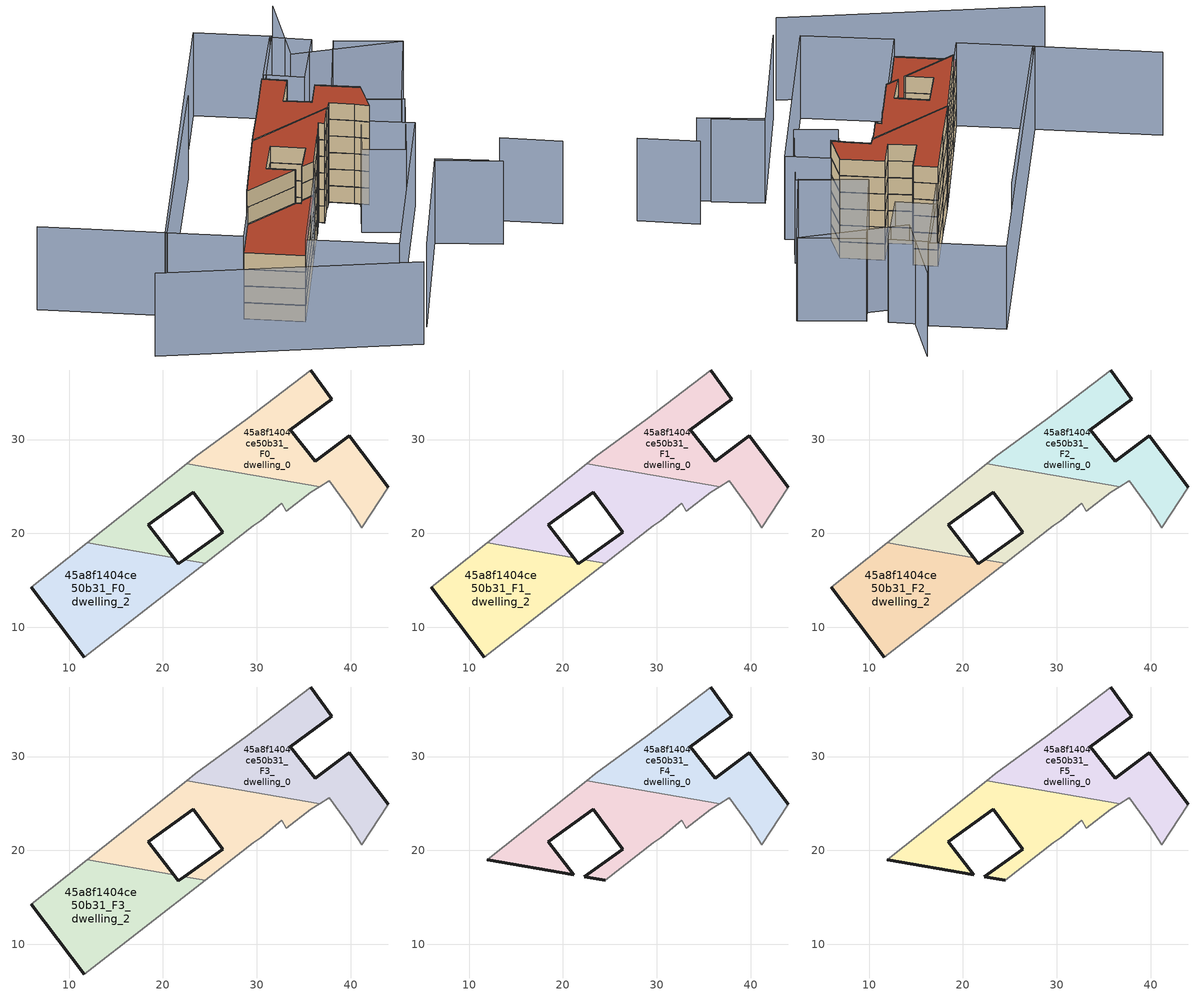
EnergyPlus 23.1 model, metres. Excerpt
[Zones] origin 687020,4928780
45a8f1404ce50b31_F0_dwelling_0
 floor ground (EU_floor_Construction): 41.18,20.6 43.96,24.91 39.81,30.4 36.22,27.68 33.57,31.06 37.95,34.27 35.73,37.4 28.96,32.21 23.46,28.15 22.56,27.44 36.69,24.97 37.68,25.6 39.94,22.52 z0
 wall outside (EU_wall_Construction): 35.73,37.4 37.95,34.27 33.57,31.06 36.22,27.68 39.81,30.4 43.96,24.91 z0:3
 wall adiabatic (EU_wall_Construction): 43.96,24.91 41.18,20.6 39.94,22.52 37.68,25.6 36.69,24.97 / 22.56,27.44 23.46,28.15 28.96,32.21 35.73,37.4 z0:3
 wall to 45a8f1404ce50b31_F0_dwelling_1 (EU_wall_Construction): 36.69,24.97 22.56,27.44 z0:3
45a8f1404ce50b31_F0_dwelling_1
 floor ground (EU_floor_Construction): 33.15,22.37 35.76,24.37 36.69,24.97 22.56,27.44 11.93,19.01 21.12,17.41 18.44,20.93 23.23,24.39 26.37,20.13 22.25,17.21 24.49,16.82 29.62,20.81 30.43,21.38 32.62,23.19 z0
 wall outside (EU_wall_Construction): 22.25,17.21 26.37,20.13 23.23,24.39 18.44,20.93 21.12,17.41 z0:3
 wall adiabatic (EU_wall_Construction): 11.93,19.01 22.56,27.44 / 36.69,24.97 35.76,24.37 33.15,22.37 32.62,23.19 30.43,21.38 29.62,20.81 24.49,16.82 z0:3
 wall to 45a8f1404ce50b31_F0_dwelling_2 (EU_wall_Construction): 24.49,16.82 22.25,17.21 / 21.12,17.41 11.93,19.01 z0:3
45a8f1404ce50b31_F0_dwelling_2
 floor ground (EU_floor_Construction): 24.49,16.82 22.25,17.21 21.62,16.76 21.12,17.41 11.93,19.01 6,14.3 11.65,6.85 z0
 wall outside (EU_wall_Construction): 21.12,17.41 21.62,16.76 22.25,17.21 / 11.65,6.85 6,14.3 z0:3
 wall adiabatic (EU_wall_Construction): 24.49,16.82 11.65,6.85 / 6,14.3 11.93,19.01 z0:3
45a8f1404ce50b31_F1_dwelling_0
 floor to 45a8f1404ce50b31_F0_dwelling_0 (EU_floor_Construction): 41.17,20.6 43.96,24.91 39.8,30.4 36.22,27.68 33.57,31.06 37.95,34.27 35.73,37.4 28.96,32.21 23.46,28.15 22.56,27.44 36.69,24.97 37.67,25.6 39.94,22.52 z3
 wall outside (EU_wall_Construction): 35.73,37.4 37.95,34.27 33.57,31.06 36.22,27.68 39.81,30.4 43.96,24.91 z3:6
 wall adiabatic (EU_wall_Construction): 43.96,24.91 41.18,20.6 39.94,22.52 37.68,25.6 36.69,24.97 / 22.56,27.44 23.46,28.15 28.96,32.21 35.73,37.4 z3:6
 wall to 45a8f1404ce50b31_F1_dwelling_1 (EU_wall_Construction): 36.69,24.97 22.56,27.44 z3:6
45a8f1404ce50b31_F1_dwelling_1
 floor to 45a8f1404ce50b31_F0_dwelling_1 (EU_floor_Construction): 33.15,22.37 35.75,24.37 36.69,24.97 22.56,27.44 11.93,19.01 21.12,17.41 18.44,20.93 23.23,24.39 26.37,20.13 22.25,17.21 24.49,16.82 29.62,20.81 30.43,21.38 32.62,23.19 z3
 wall outside (EU_wall_Construction): 22.25,17.21 26.37,20.13 23.23,24.39 18.44,20.93 21.12,17.41 z3:6
 wall adiabatic (EU_wall_Construction): 11.93,19.01 22.56,27.44 / 36.69,24.97 35.76,24.37 33.15,22.37 32.62,23.19 30.43,21.38 29.62,20.81 24.49,16.82 z3:6
 wall to 45a8f1404ce50b31_F1_dwelling_2 (EU_wall_Construction): 24.49,16.82 22.25,17.21 / 21.12,17.41 11.93,19.01 z3:6
45a8f1404ce50b31_F1_dwelling_2
 floor to 45a8f1404ce50b31_F0_dwelling_2 (EU_floor_Construction): 24.49,16.82 22.25,17.21 21.62,16.76 21.12,17.41 11.93,19.01 6,14.3 11.65,6.85 z3
 wall outside (EU_wall_Construction): 21.12,17.41 21.62,16.76 22.25,17.21 / 11.65,6.85 6,14.3 z3:6
 wall adiabatic (EU_wall_Construction): 24.49,16.82 11.65,6.85 / 6,14.3 11.93,19.01 z3:6
45a8f1404ce50b31_F2_dwelling_0
 floor to 45a8f1404ce50b31_F1_dwelling_0 (EU_floor_Construction): 41.17,20.6 43.96,24.91 39.8,30.4 36.22,27.68 33.57,31.06 37.95,34.27 35.73,37.4 28.96,32.21 23.46,28.15 22.56,27.44 36.69,24.97 37.67,25.6 39.94,22.52 z6
 wall outside (EU_wall_Construction): 35.73,37.4 37.95,34.27 33.57,31.06 36.22,27.68 39.81,30.4 43.96,24.91 z6:9
 wall adiabatic (EU_wall_Construction): 43.96,24.91 41.18,20.6 39.94,22.52 37.68,25.6 36.69,24.97 / 22.56,27.44 23.46,28.15 28.96,32.21 35.73,37.4 z6:9
 wall to 45a8f1404ce50b31_F2_dwelling_1 (EU_wall_Construction): 36.69,24.97 22.56,27.44 z6:9
45a8f1404ce50b31_F2_dwelling_1
 floor to 45a8f1404ce50b31_F1_dwelling_1 (EU_floor_Construction): 33.15,22.37 35.75,24.37 36.69,24.97 22.56,27.44 11.93,19.01 21.12,17.41 18.44,20.93 23.23,24.39 26.37,20.13 22.25,17.21 24.49,16.82 29.62,20.81 30.43,21.38 32.62,23.19 z6
 wall outside (EU_wall_Construction): 22.25,17.21 26.37,20.13 23.23,24.39 18.44,20.93 21.12,17.41 z6:9
 wall adiabatic (EU_wall_Construction): 11.93,19.01 22.56,27.44 / 36.69,24.97 35.76,24.37 33.15,22.37 32.62,23.19 30.43,21.38 29.62,20.81 24.49,16.82 z6:9
 wall to 45a8f1404ce50b31_F2_dwelling_2 (EU_wall_Construction): 24.49,16.82 22.25,17.21 / 21.12,17.41 11.93,19.01 z6:9
45a8f1404ce50b31_F2_dwelling_2
 floor to 45a8f1404ce50b31_F1_dwelling_2 (EU_floor_Construction): 24.49,16.82 22.25,17.21 21.62,16.76 21.12,17.41 11.93,19.01 6,14.3 11.65,6.85 z6
 wall outside (EU_wall_Construction): 21.12,17.41 21.62,16.76 22.25,17.21 / 11.65,6.85 6,14.3 z6:9
 wall adiabatic (EU_wall_Construction): 24.49,16.82 11.65,6.85 / 6,14.3 11.93,19.01 z6:9
45a8f1404ce50b31_F3_dwelling_0
 floor to 45a8f1404ce50b31_F2_dwelling_0 (EU_floor_Construction): 41.17,20.6 43.96,24.91 39.8,30.4 36.22,27.68 33.57,31.06 37.95,34.27 35.73,37.4 28.96,32.21 23.46,28.15 22.56,27.44 36.69,24.97 37.67,25.6 39.94,22.52 z9
 wall outside (EU_wall_Construction): 35.73,37.4 37.95,34.27 33.57,31.06 36.22,27.68 39.81,30.4 43.96,24.91 z9:12
 wall adiabatic (EU_wall_Construction): 43.96,24.91 41.18,20.6 39.94,22.52 37.68,25.6 36.69,24.97 / 22.56,27.44 23.46,28.15 28.96,32.21 35.73,37.4 z9:12
 wall to 45a8f1404ce50b31_F3_dwelling_1 (EU_wall_Construction): 36.69,24.97 22.56,27.44 z9:12
45a8f1404ce50b31_F3_dwelling_1
 floor to 45a8f1404ce50b31_F2_dwelling_1 (EU_floor_Construction): 33.15,22.37 35.75,24.37 36.69,24.97 22.56,27.44 11.93,19.01 21.12,17.41 18.44,20.93 23.23,24.39 26.37,20.13 22.25,17.21 24.49,16.82 29.62,20.81 30.43,21.38 32.62,23.19 z9
 wall outside (EU_wall_Construction): 22.25,17.21 26.37,20.13 23.23,24.39 18.44,20.93 21.12,17.41 z9:12
 wall adiabatic (EU_wall_Construction): 11.93,19.01 22.56,27.44 / 36.69,24.97 35.76,24.37 33.15,22.37 32.62,23.19 30.43,21.38 29.62,20.81 24.49,16.82 z9:12
 wall to 45a8f1404ce50b31_F3_dwelling_2 (EU_wall_Construction): 24.49,16.82 22.25,17.21 / 21.12,17.41 11.93,19.01 z9:12
45a8f1404ce50b31_F3_dwelling_2
 floor to 45a8f1404ce50b31_F2_dwelling_2 (EU_floor_Construction): 24.49,16.82 22.25,17.21 21.62,16.76 21.12,17.41 11.93,19.01 6,14.3 11.65,6.85 z9
 wall outside (EU_wall_Construction): 21.12,17.41 21.62,16.76 22.25,17.21 / 11.65,6.85 6,14.3 z9:12
 wall adiabatic (EU_wall_Construction): 24.49,16.82 11.65,6.85 / 6,14.3 11.93,19.01 z9:12
 roof outside (EU_roof_Construction): 24.49,16.82 11.65,6.85 6,14.3 11.93,19.01 21.12,17.41 21.62,16.76 22.25,17.21 z12
45a8f1404ce50b31_F4_dwelling_0
 floor to 45a8f1404ce50b31_F3_dwelling_0 (EU_floor_Construction): 41.17,20.6 43.96,24.91 39.8,30.4 36.22,27.68 33.57,31.06 37.95,34.27 35.73,37.4 28.96,32.21 23.46,28.15 22.56,27.44 36.69,24.97 37.67,25.6 39.94,22.52 z12
 wall outside (EU_wall_Construction): 35.73,37.4 37.95,34.27 33.57,31.06 36.22,27.68 39.81,30.4 43.96,24.91 z12:15
 wall adiabatic (EU_wall_Construction): 43.96,24.91 41.18,20.6 39.94,22.52 37.68,25.6 36.69,24.97 / 22.56,27.44 23.46,28.15 28.96,32.21 35.73,37.4 z12:15
 wall to 45a8f1404ce50b31_F4_dwelling_1 (EU_wall_Construction): 36.69,24.97 22.56,27.44 z12:15
45a8f1404ce50b31_F4_dwelling_1
 floor to 45a8f1404ce50b31_F3_dwelling_1 (EU_floor_Construction): 33.15,22.37 35.75,24.37 36.69,24.97 22.56,27.44 11.93,19.01 21.12,17.41 18.44,20.93 23.23,24.39 26.37,20.13 22.25,17.21 24.49,16.82 29.62,20.81 30.43,21.38 32.62,23.19 z12
 wall outside (EU_wall_Construction): 24.49,16.82 22.25,17.21 26.37,20.13 23.23,24.39 18.44,20.93 21.12,17.41 11.93,19.01 z12:15
 wall adiabatic (EU_wall_Construction): 11.93,19.01 22.56,27.44 / 36.69,24.97 35.76,24.37 33.15,22.37 32.62,23.19 30.43,21.38 29.62,20.81 24.49,16.82 z12:15
45a8f1404ce50b31_F5_dwelling_0
 floor to 45a8f1404ce50b31_F4_dwelling_0 (EU_floor_Construction): 41.17,20.6 43.96,24.91 39.8,30.4 36.22,27.68 33.57,31.06 37.95,34.27 35.73,37.4 28.96,32.21 23.46,28.15 22.56,27.44 36.69,24.97 37.67,25.6 39.94,22.52 z15
 wall outside (EU_wall_Construction): 35.73,37.4 37.95,34.27 33.57,31.06 36.22,27.68 39.81,30.4 43.96,24.91 z15:18
 wall adiabatic (EU_wall_Construction): 43.96,24.91 41.18,20.6 39.94,22.52 37.68,25.6 36.69,24.97 / 22.56,27.44 23.46,28.15 28.96,32.21 35.73,37.4 z15:18
 wall to 45a8f1404ce50b31_F5_dwelling_1 (EU_wall_Construction): 36.69,24.97 22.56,27.44 z15:18
 roof outside (EU_roof_Construction): 37.95,34.27 33.57,31.06 36.22,27.68 39.81,30.4 43.96,24.91 41.18,20.6 39.94,22.52 37.68,25.6 36.69,24.97 22.56,27.44 23.46,28.15 28.96,32.21 35.73,37.4 z18
45a8f1404ce50b31_F5_dwelling_1
 floor to 45a8f1404ce50b31_F4_dwelling_1 (EU_floor_Construction): 33.15,22.37 35.75,24.37 36.69,24.97 22.56,27.44 11.93,19.01 21.12,17.41 18.44,20.93 23.23,24.39 26.37,20.13 22.25,17.21 24.49,16.82 29.62,20.81 30.43,21.38 32.62,23.19 z15
 wall outside (EU_wall_Construction): 24.49,16.82 22.25,17.21 26.37,20.13 23.23,24.39 18.44,20.93 21.12,17.41 11.93,19.01 z15:18
 wall adiabatic (EU_wall_Construction): 11.93,19.01 22.56,27.44 / 36.69,24.97 35.76,24.37 33.15,22.37 32.62,23.19 30.43,21.38 29.62,20.81 24.49,16.82 z15:18
 roof outside (EU_roof_Construction): 36.69,24.97 35.76,24.37 33.15,22.37 32.62,23.19 30.43,21.38 29.62,20.81 24.49,16.82 22.25,17.21 26.37,20.13 23.23,24.39 18.44,20.93 21.12,17.41 11.93,19.01 22.56,27.44 z18
shading: -10.15,17.62 19.01,-10.24 / 22.75,-7.45 40.47,6.82 / 40.47,6.82 45.55,0.52 / 56.77,-4.32 51.06,3.28 / 46.75,-1.27 40.17,6.56 / 60.54,31.25 46.7,41.41 / 46.7,41.41 54.49,52.04 / 28.29,45.51 -0.94,23.41 / -0.94,23.41 -12.75,39.03 / 11.52,6.75 36.97,26.51 / 36.97,26.51 45.63,15.36 / 45.63,15.36 20.17,-4.4 / 20.17,-4.4 11.52,6.75 / 49.29,20.78 39.5,11.71 / 39.5,11.71 34.98,16.59 / 34.98,16.59 44.77,25.66 / 44.77,25.66 49.29,20.78 / 53.7,39.16 60.6,31.19 / 60.6,31.19 48.78,20.97 / 48.78,20.97 41.89,28.94 / 41.89,28.94 53.7,39.16 / 48.42,46.73 6,14.3 / 6,14.3 -1.15,23.65 / -1.15,23.65 41.27,56.08 / 41.27,56.08 48.42,46.73 / 43.64,35.78 39.94,40.83 / 39.94,40.83 48,46.73 / 48,46.73 51.69,41.68 / 51.69,41.68 43.64,35.78 z0:15
[Building]
EU S2 Campaign: North Axis=0; Terrain=City; Solar Distribution=FullExterior
[Site:Location]
Bologna: Latitude=44.5; Longitude=11.25; Time Zone=1; Elevation=37
[SizingPeriod:WeatherFileDays]
AnnualSizingPeriod: Begin Month=1; Begin Day of Month=1; End Month=12; End Day of Month=31; Day of Week for Start Day=Monday; Use Weather File Daylight Saving Period=No; Use Weather File Rain and Snow Indicators=No
[MATERIAL]
EU_InternalMass_Material: Roughness=MediumRough; Thickness=0.1; Conductivity=1; Density=1800; Specific Heat=900; Thermal Absorptance=0.9; Solar Absorptance=0.7; Visible Absorptance=0.7
[MATERIAL:NOMASS] Roughness=MediumRough; Thermal Absorptance=0.9; Solar Absorptance=0.7; Visible Absorptance=0.7
Name | Thermal Resistance
EU_wall_NoMass | 0.905828
EU_roof_NoMass | 0.37593
EU_floor_NoMass | 0.67114
[CONSTRUCTION]
EU_wall_Construction: EU_wall_NoMass
EU_roof_Construction: EU_roof_NoMass
EU_floor_Construction: EU_floor_NoMass
EU_InternalMass_Construction: EU_InternalMass_Material
[ZONE] Type=1; Multiplier=1; Ceiling Height=autocalculate; Floor Area=autocalculate; Part of Total Floor Area=Yes
Name | Volume
45a8f1404ce50b31_F0_dwelling_0 | 361.041
45a8f1404ce50b31_F1_dwelling_0; 45a8f1404ce50b31_F2_dwelling_0; 45a8f1404ce50b31_F3_dwelling_0; 45a8f1404ce50b31_F4_dwelling_0; 45a8f1404ce50b31_F5_dwelling_0 | 361.039
45a8f1404ce50b31_F0_dwelling_1 | 309.31
45a8f1404ce50b31_F1_dwelling_1; 45a8f1404ce50b31_F2_dwelling_1; 45a8f1404ce50b31_F3_dwelling_1; 45a8f1404ce50b31_F4_dwelling_1; 45a8f1404ce50b31_F5_dwelling_1 | 309.311
45a8f1404ce50b31_F0_dwelling_2 | 335.182
45a8f1404ce50b31_F1_dwelling_2; 45a8f1404ce50b31_F2_dwelling_2; 45a8f1404ce50b31_F3_dwelling_2 | 335.183
[INTERNALMASS] Construction=EU_InternalMass_Construction
Name | Zone or ZoneList | Surface Area
45a8f1404ce50b31_F0_dwelling_0_EU_InternalMass | 45a8f1404ce50b31_F0_dwelling_0 | 120.347
45a8f1404ce50b31_F0_dwelling_1_EU_InternalMass | 45a8f1404ce50b31_F0_dwelling_1 | 103.103
45a8f1404ce50b31_F0_dwelling_2_EU_InternalMass | 45a8f1404ce50b31_F0_dwelling_2 | 111.728
45a8f1404ce50b31_F1_dwelling_0_EU_InternalMass | 45a8f1404ce50b31_F1_dwelling_0 | 120.347
45a8f1404ce50b31_F1_dwelling_1_EU_InternalMass | 45a8f1404ce50b31_F1_dwelling_1 | 103.103
45a8f1404ce50b31_F1_dwelling_2_EU_InternalMass | 45a8f1404ce50b31_F1_dwelling_2 | 111.728
45a8f1404ce50b31_F2_dwelling_0_EU_InternalMass | 45a8f1404ce50b31_F2_dwelling_0 | 120.347
45a8f1404ce50b31_F2_dwelling_1_EU_InternalMass | 45a8f1404ce50b31_F2_dwelling_1 | 103.103
45a8f1404ce50b31_F2_dwelling_2_EU_InternalMass | 45a8f1404ce50b31_F2_dwelling_2 | 111.728
45a8f1404ce50b31_F3_dwelling_0_EU_InternalMass | 45a8f1404ce50b31_F3_dwelling_0 | 120.347
45a8f1404ce50b31_F3_dwelling_1_EU_InternalMass | 45a8f1404ce50b31_F3_dwelling_1 | 103.103
45a8f1404ce50b31_F3_dwelling_2_EU_InternalMass | 45a8f1404ce50b31_F3_dwelling_2 | 111.728
45a8f1404ce50b31_F4_dwelling_0_EU_InternalMass | 45a8f1404ce50b31_F4_dwelling_0 | 159.496
45a8f1404ce50b31_F4_dwelling_1_EU_InternalMass | 45a8f1404ce50b31_F4_dwelling_1 | 175.687
45a8f1404ce50b31_F5_dwelling_0_EU_InternalMass | 45a8f1404ce50b31_F5_dwelling_0 | 159.496
45a8f1404ce50b31_F5_dwelling_1_EU_InternalMass | 45a8f1404ce50b31_F5_dwelling_1 | 175.687
[OTHEREQUIPMENT] Fuel Type=Electricity; Design Level Calculation Method=Watts/Area; Power per Zone Floor Area=1; Fraction Latent=0; Fraction Radiant=0; Fraction Lost=0; Carbon Dioxide Generation Rate=0; EndUse Subcategory=EU_Step8_InternalGains
Name | Zone or ZoneList or Space or SpaceList | Schedule
EU_Step8_InternalGain_45a8f1404ce50b31_F0_dwelling_0_f000 | 45a8f1404ce50b31_F0_dwelling_0 | EU_Step8_GainSchedule_45a8f1404ce50b31_F0_dwelling_0_f000
EU_Step8_InternalGain_45a8f1404ce50b31_F0_dwelling_1_f000 | 45a8f1404ce50b31_F0_dwelling_1 | EU_Step8_GainSchedule_45a8f1404ce50b31_F0_dwelling_1_f000
EU_Step8_InternalGain_45a8f1404ce50b31_F0_dwelling_2_f000 | 45a8f1404ce50b31_F0_dwelling_2 | EU_Step8_GainSchedule_45a8f1404ce50b31_F0_dwelling_2_f000
EU_Step8_InternalGain_45a8f1404ce50b31_F1_dwelling_0_f000 | 45a8f1404ce50b31_F1_dwelling_0 | EU_Step8_GainSchedule_45a8f1404ce50b31_F1_dwelling_0_f000
EU_Step8_InternalGain_45a8f1404ce50b31_F1_dwelling_1_f000 | 45a8f1404ce50b31_F1_dwelling_1 | EU_Step8_GainSchedule_45a8f1404ce50b31_F1_dwelling_1_f000
EU_Step8_InternalGain_45a8f1404ce50b31_F1_dwelling_2_f000 | 45a8f1404ce50b31_F1_dwelling_2 | EU_Step8_GainSchedule_45a8f1404ce50b31_F1_dwelling_2_f000
EU_Step8_InternalGain_45a8f1404ce50b31_F2_dwelling_0_f000 | 45a8f1404ce50b31_F2_dwelling_0 | EU_Step8_GainSchedule_45a8f1404ce50b31_F2_dwelling_0_f000
EU_Step8_InternalGain_45a8f1404ce50b31_F2_dwelling_1_f000 | 45a8f1404ce50b31_F2_dwelling_1 | EU_Step8_GainSchedule_45a8f1404ce50b31_F2_dwelling_1_f000
EU_Step8_InternalGain_45a8f1404ce50b31_F2_dwelling_2_f000 | 45a8f1404ce50b31_F2_dwelling_2 | EU_Step8_GainSchedule_45a8f1404ce50b31_F2_dwelling_2_f000
EU_Step8_InternalGain_45a8f1404ce50b31_F3_dwelling_0_f000 | 45a8f1404ce50b31_F3_dwelling_0 | EU_Step8_GainSchedule_45a8f1404ce50b31_F3_dwelling_0_f000
EU_Step8_InternalGain_45a8f1404ce50b31_F3_dwelling_1_f000 | 45a8f1404ce50b31_F3_dwelling_1 | EU_Step8_GainSchedule_45a8f1404ce50b31_F3_dwelling_1_f000
EU_Step8_InternalGain_45a8f1404ce50b31_F3_dwelling_2_f000 | 45a8f1404ce50b31_F3_dwelling_2 | EU_Step8_GainSchedule_45a8f1404ce50b31_F3_dwelling_2_f000
EU_Step8_InternalGain_45a8f1404ce50b31_F4_dwelling_0_f000 | 45a8f1404ce50b31_F4_dwelling_0 | EU_Step8_GainSchedule_45a8f1404ce50b31_F4_dwelling_0_f000
EU_Step8_InternalGain_45a8f1404ce50b31_F4_dwelling_1_f000 | 45a8f1404ce50b31_F4_dwelling_1 | EU_Step8_GainSchedule_45a8f1404ce50b31_F4_dwelling_1_f000
EU_Step8_InternalGain_45a8f1404ce50b31_F5_dwelling_0_f000 | 45a8f1404ce50b31_F5_dwelling_0 | EU_Step8_GainSchedule_45a8f1404ce50b31_F5_dwelling_0_f000
EU_Step8_InternalGain_45a8f1404ce50b31_F5_dwelling_1_f000 | 45a8f1404ce50b31_F5_dwelling_1 | EU_Step8_GainSchedule_45a8f1404ce50b31_F5_dwelling_1_f000
[ZONEVENTILATION:DESIGNFLOWRATE] Schedule=EU_AlwaysOn; Design Flow Rate Calculation Method=AirChanges/Hour; Air Changes per Hour=0.73129; Ventilation Type=Natural; Fan Pressure Rise=0; Fan Total Efficiency=1; Constant Term Coefficient=1; Temperature Term Coefficient=0; Velocity Term Coefficient=0; Velocity Squared Term Coefficient=0; Minimum Indoor Temperature=-100; Maximum Indoor Temperature=100; Delta Temperature=-100; Minimum Outdoor Temperature=-100; Maximum Outdoor Temperature=100; Maximum Wind Speed=40
Name | Zone or ZoneList or Space or SpaceList
EU_ConstantAir_45a8f1404ce50b31_F0_dwelling_0 | 45a8f1404ce50b31_F0_dwelling_0
EU_ConstantAir_45a8f1404ce50b31_F0_dwelling_1 | 45a8f1404ce50b31_F0_dwelling_1
EU_ConstantAir_45a8f1404ce50b31_F0_dwelling_2 | 45a8f1404ce50b31_F0_dwelling_2
EU_ConstantAir_45a8f1404ce50b31_F1_dwelling_0 | 45a8f1404ce50b31_F1_dwelling_0
EU_ConstantAir_45a8f1404ce50b31_F1_dwelling_1 | 45a8f1404ce50b31_F1_dwelling_1
EU_ConstantAir_45a8f1404ce50b31_F1_dwelling_2 | 45a8f1404ce50b31_F1_dwelling_2
EU_ConstantAir_45a8f1404ce50b31_F2_dwelling_0 | 45a8f1404ce50b31_F2_dwelling_0
EU_ConstantAir_45a8f1404ce50b31_F2_dwelling_1 | 45a8f1404ce50b31_F2_dwelling_1
EU_ConstantAir_45a8f1404ce50b31_F2_dwelling_2 | 45a8f1404ce50b31_F2_dwelling_2
EU_ConstantAir_45a8f1404ce50b31_F3_dwelling_0 | 45a8f1404ce50b31_F3_dwelling_0
EU_ConstantAir_45a8f1404ce50b31_F3_dwelling_1 | 45a8f1404ce50b31_F3_dwelling_1
EU_ConstantAir_45a8f1404ce50b31_F3_dwelling_2 | 45a8f1404ce50b31_F3_dwelling_2
EU_ConstantAir_45a8f1404ce50b31_F4_dwelling_0 | 45a8f1404ce50b31_F4_dwelling_0
EU_ConstantAir_45a8f1404ce50b31_F4_dwelling_1 | 45a8f1404ce50b31_F4_dwelling_1
EU_ConstantAir_45a8f1404ce50b31_F5_dwelling_0 | 45a8f1404ce50b31_F5_dwelling_0
EU_ConstantAir_45a8f1404ce50b31_F5_dwelling_1 | 45a8f1404ce50b31_F5_dwelling_1
[HVACTEMPLATE:THERMOSTAT] Constant Heating Setpoint=20; Constant Cooling Setpoint=50
EU_HeatOnly_45a8f1404ce50b31_F0_dwelling_0; EU_HeatOnly_45a8f1404ce50b31_F0_dwelling_1; EU_HeatOnly_45a8f1404ce50b31_F0_dwelling_2; EU_HeatOnly_45a8f1404ce50b31_F1_dwelling_0; EU_HeatOnly_45a8f1404ce50b31_F1_dwelling_1; EU_HeatOnly_45a8f1404ce50b31_F1_dwelling_2; EU_HeatOnly_45a8f1404ce50b31_F2_dwelling_0; EU_HeatOnly_45a8f1404ce50b31_F2_dwelling_1; EU_HeatOnly_45a8f1404ce50b31_F2_dwelling_2; EU_HeatOnly_45a8f1404ce50b31_F3_dwelling_0; EU_HeatOnly_45a8f1404ce50b31_F3_dwelling_1; EU_HeatOnly_45a8f1404ce50b31_F3_dwelling_2; EU_HeatOnly_45a8f1404ce50b31_F4_dwelling_0; EU_HeatOnly_45a8f1404ce50b31_F4_dwelling_1; EU_HeatOnly_45a8f1404ce50b31_F5_dwelling_0; EU_HeatOnly_45a8f1404ce50b31_F5_dwelling_1
[HVACTEMPLATE:ZONE:IDEALLOADSAIRSYSTEM] System Availability Schedule=EU_AlwaysOn; Maximum Heating Supply Air Temperature=50; Minimum Cooling Supply Air Temperature=13; Maximum Heating Supply Air Humidity Ratio=0.0156; Minimum Cooling Supply Air Humidity Ratio=0.0077; Heating Limit=NoLimit; Cooling Limit=NoLimit; Heating Availability Schedule=EU_AlwaysOn; Cooling Availability Schedule=EU_CoolingOff; Dehumidification Control Type=ConstantSensibleHeatRatio; Cooling Sensible Heat Ratio=0.7; Dehumidification Setpoint=60; Humidification Control Type=None; Humidification Setpoint=30; Outdoor Air Method=None; Outdoor Air Flow Rate per Person=0.00944; Outdoor Air Flow Rate per Zone Floor Area=0; Outdoor Air Flow Rate per Zone=0; Demand Controlled Ventilation Type=None; Outdoor Air Economizer Type=NoEconomizer; Heat Recovery Type=None; Sensible Heat Recovery Effectiveness=0.7; Latent Heat Recovery Effectiveness=0.65
Name | Template Thermostat
45a8f1404ce50b31_F0_dwelling_0 | EU_HeatOnly_45a8f1404ce50b31_F0_dwelling_0
45a8f1404ce50b31_F0_dwelling_1 | EU_HeatOnly_45a8f1404ce50b31_F0_dwelling_1
45a8f1404ce50b31_F0_dwelling_2 | EU_HeatOnly_45a8f1404ce50b31_F0_dwelling_2
45a8f1404ce50b31_F1_dwelling_0 | EU_HeatOnly_45a8f1404ce50b31_F1_dwelling_0
45a8f1404ce50b31_F1_dwelling_1 | EU_HeatOnly_45a8f1404ce50b31_F1_dwelling_1
45a8f1404ce50b31_F1_dwelling_2 | EU_HeatOnly_45a8f1404ce50b31_F1_dwelling_2
45a8f1404ce50b31_F2_dwelling_0 | EU_HeatOnly_45a8f1404ce50b31_F2_dwelling_0
45a8f1404ce50b31_F2_dwelling_1 | EU_HeatOnly_45a8f1404ce50b31_F2_dwelling_1
45a8f1404ce50b31_F2_dwelling_2 | EU_HeatOnly_45a8f1404ce50b31_F2_dwelling_2
45a8f1404ce50b31_F3_dwelling_0 | EU_HeatOnly_45a8f1404ce50b31_F3_dwelling_0
45a8f1404ce50b31_F3_dwelling_1 | EU_HeatOnly_45a8f1404ce50b31_F3_dwelling_1
45a8f1404ce50b31_F3_dwelling_2 | EU_HeatOnly_45a8f1404ce50b31_F3_dwelling_2
45a8f1404ce50b31_F4_dwelling_0 | EU_HeatOnly_45a8f1404ce50b31_F4_dwelling_0
45a8f1404ce50b31_F4_dwelling_1 | EU_HeatOnly_45a8f1404ce50b31_F4_dwelling_1
45a8f1404ce50b31_F5_dwelling_0 | EU_HeatOnly_45a8f1404ce50b31_F5_dwelling_0
45a8f1404ce50b31_F5_dwelling_1 | EU_HeatOnly_45a8f1404ce50b31_F5_dwelling_1
[SIZING:ZONE] Zone Cooling Design Supply Air Temperature Input Method=SupplyAirTemperature; Zone Cooling Design Supply Air Temperature=13; Zone Heating Design Supply Air Temperature Input Method=SupplyAirTemperature; Zone Heating Design Supply Air Temperature=50; Zone Cooling Design Supply Air Humidity Ratio=0.008; Zone Heating Design Supply Air Humidity Ratio=0.008; Cooling Design Air Flow Method=DesignDay; Cooling Design Air Flow Rate=0; Cooling Minimum Air Flow per Zone Floor Area=0.000762; Cooling Minimum Air Flow=0; Cooling Minimum Air Flow Fraction=0.2; Heating Design Air Flow Method=DesignDay; Heating Design Air Flow Rate=0; Heating Maximum Air Flow per Zone Floor Area=0.002032; Heating Maximum Air Flow=0.141576; Heating Maximum Air Flow Fraction=0.3; Account for Dedicated Outdoor Air System=No; Dedicated Outdoor Air System Control Strategy=NeutralSupplyAir; Dedicated Outdoor Air Low Setpoint Temperature for Design=autosize; Dedicated Outdoor Air High Setpoint Temperature for Design=autosize; Zone Load Sizing Method=Sensible Load Only No Latent Load; Zone Latent Cooling Design Supply Air Humidity Ratio Input Method=HumidityRatioDifference; Zone Cooling Design Supply Air Humidity Ratio Difference=0.005; Zone Latent Heating Design Supply Air Humidity Ratio Input Method=HumidityRatioDifference; Zone Humidification Design Supply Air Humidity Ratio Difference=0.005
45a8f1404ce50b31_F0_dwelling_0; 45a8f1404ce50b31_F0_dwelling_1; 45a8f1404ce50b31_F0_dwelling_2; 45a8f1404ce50b31_F1_dwelling_0; 45a8f1404ce50b31_F1_dwelling_1; 45a8f1404ce50b31_F1_dwelling_2; 45a8f1404ce50b31_F2_dwelling_0; 45a8f1404ce50b31_F2_dwelling_1; 45a8f1404ce50b31_F2_dwelling_2; 45a8f1404ce50b31_F3_dwelling_0; 45a8f1404ce50b31_F3_dwelling_1; 45a8f1404ce50b31_F3_dwelling_2; 45a8f1404ce50b31_F4_dwelling_0; 45a8f1404ce50b31_F4_dwelling_1; 45a8f1404ce50b31_F5_dwelling_0; 45a8f1404ce50b31_F5_dwelling_1
[SCHEDULE:CONSTANT]
Name | Hourly Value
EU_AlwaysOn | 1
EU_CoolingOff | 0
[SCHEDULE:FILE] Column Number=1; Rows to Skip at Top=0; Number of Hours of Data=8760; Column Separator=Comma; Interpolate to Timestep=No; Minutes per Item=60; Adjust Schedule for Daylight Savings=Yes
Name | File
EU_Step8_GainSchedule_45a8f1404ce50b31_F0_dwelling_0_f000 | ../../schedules/45a8f1404ce50b31/45a8f1404ce50b31_F0_dwelling_0_f000_gain.csv
EU_Step8_GainSchedule_45a8f1404ce50b31_F0_dwelling_1_f000 | ../../schedules/45a8f1404ce50b31/45a8f1404ce50b31_F0_dwelling_1_f000_gain.csv
EU_Step8_GainSchedule_45a8f1404ce50b31_F0_dwelling_2_f000 | ../../schedules/45a8f1404ce50b31/45a8f1404ce50b31_F0_dwelling_2_f000_gain.csv
EU_Step8_GainSchedule_45a8f1404ce50b31_F1_dwelling_0_f000 | ../../schedules/45a8f1404ce50b31/45a8f1404ce50b31_F1_dwelling_0_f000_gain.csv
EU_Step8_GainSchedule_45a8f1404ce50b31_F1_dwelling_1_f000 | ../../schedules/45a8f1404ce50b31/45a8f1404ce50b31_F1_dwelling_1_f000_gain.csv
EU_Step8_GainSchedule_45a8f1404ce50b31_F1_dwelling_2_f000 | ../../schedules/45a8f1404ce50b31/45a8f1404ce50b31_F1_dwelling_2_f000_gain.csv
EU_Step8_GainSchedule_45a8f1404ce50b31_F2_dwelling_0_f000 | ../../schedules/45a8f1404ce50b31/45a8f1404ce50b31_F2_dwelling_0_f000_gain.csv
EU_Step8_GainSchedule_45a8f1404ce50b31_F2_dwelling_1_f000 | ../../schedules/45a8f1404ce50b31/45a8f1404ce50b31_F2_dwelling_1_f000_gain.csv
EU_Step8_GainSchedule_45a8f1404ce50b31_F2_dwelling_2_f000 | ../../schedules/45a8f1404ce50b31/45a8f1404ce50b31_F2_dwelling_2_f000_gain.csv
EU_Step8_GainSchedule_45a8f1404ce50b31_F3_dwelling_0_f000 | ../../schedules/45a8f1404ce50b31/45a8f1404ce50b31_F3_dwelling_0_f000_gain.csv
EU_Step8_GainSchedule_45a8f1404ce50b31_F3_dwelling_1_f000 | ../../schedules/45a8f1404ce50b31/45a8f1404ce50b31_F3_dwelling_1_f000_gain.csv
EU_Step8_GainSchedule_45a8f1404ce50b31_F3_dwelling_2_f000 | ../../schedules/45a8f1404ce50b31/45a8f1404ce50b31_F3_dwelling_2_f000_gain.csv
EU_Step8_GainSchedule_45a8f1404ce50b31_F4_dwelling_0_f000 | ../../schedules/45a8f1404ce50b31/45a8f1404ce50b31_F4_dwelling_0_f000_gain.csv
EU_Step8_GainSchedule_45a8f1404ce50b31_F4_dwelling_1_f000 | ../../schedules/45a8f1404ce50b31/45a8f1404ce50b31_F4_dwelling_1_f000_gain.csv
EU_Step8_GainSchedule_45a8f1404ce50b31_F5_dwelling_0_f000 | ../../schedules/45a8f1404ce50b31/45a8f1404ce50b31_F5_dwelling_0_f000_gain.csv
EU_Step8_GainSchedule_45a8f1404ce50b31_F5_dwelling_1_f000 | ../../schedules/45a8f1404ce50b31/45a8f1404ce50b31_F5_dwelling_1_f000_gain.csv
